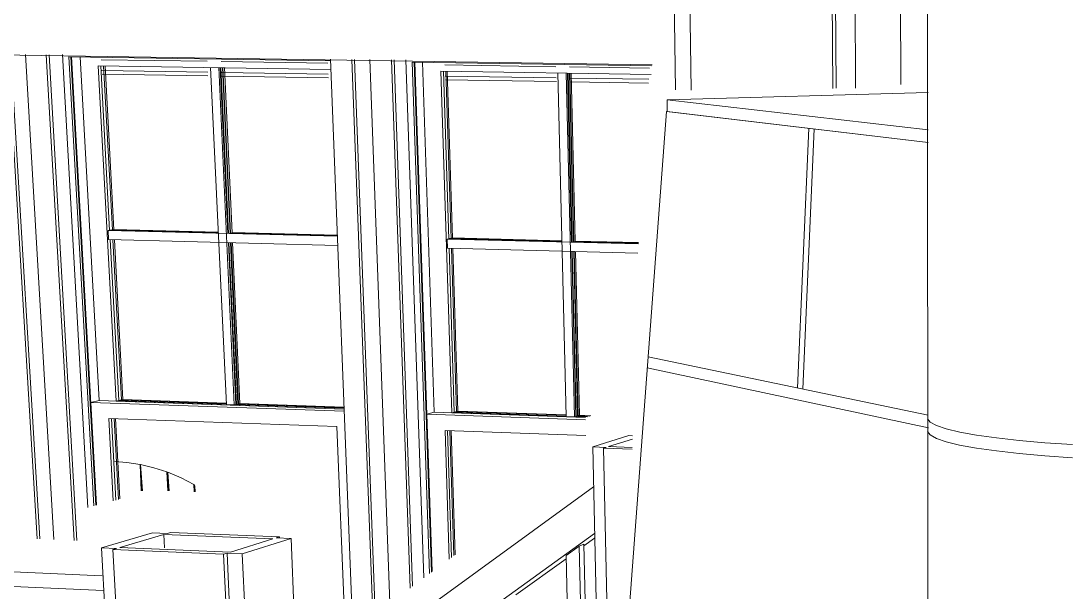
# Model space of a CAD drawing. Header units: inches. Extents: x -536 to 545, y -65 to 280.
# Drawn here: x 467.3419 to 467.577, y 10.0391 to 10.1672 of the extents above; entities that cross this region are included whole.
import ezdxf

# ---------------------------------------------------------------- set-up
doc = ezdxf.new("R2010")
doc.units = ezdxf.units.IN
doc.header["$MEASUREMENT"] = 0
for name, color, linetype, lineweight in [('A-FLOR-HRAL', 11, 'Continuous', 9), ('A-GLAZ', 151, 'Continuous', 13), ('A-ROOF', 132, 'Continuous', 13), ('A-WALL', 113, 'Continuous', 13), ('A-WALL-PATT', 111, 'Continuous', 13), ('I-FURN', 30, 'Continuous', 9), ('I-WALL', 2, 'Continuous', 13), ('M-HVAC-CDFF', 50, 'Continuous', 9), ('Q-CASE', 31, 'Continuous', 9), ('S-BEAM', 12, 'Continuous', 9)]:
    doc.layers.add(name, color=color, linetype=linetype, lineweight=lineweight)

# ---------------------------------------------------------------- blocks, each defined once
blk = doc.blocks.new('FP_53-Fireplace 1')
at = {"layer": 'A-WALL-PATT', "lineweight": 9}
for p, q in [((467.51614, 10.08488), (467.51866, 10.14317)), ((467.51728, 10.08464), (467.51983, 10.14304)), ((467.54544, 10.07877), (467.48259, 10.09188)), ((467.54545, 10.07599), (467.48241, 10.08939))]:
    blk.add_line(p, q, dxfattribs=at)
blk = doc.blocks.new('FP_55-Fireplace 1')
at = {"layer": 'M-HVAC-CDFF'}
for p, q in [((467.54555, 9.73107), (467.5452, 10.32688)), ((467.54585, 10.07723), (467.54526, 10.07799)), ((467.54526, 10.07799), (467.54526, 10.07799)), ((467.54726, 10.07647), (467.54585, 10.07723)), ((467.54585, 10.07437), (467.54527, 10.07515)), ((467.54527, 10.07515), (467.54527, 10.07515)), ((467.54947, 10.07572), (467.54726, 10.07647)), ((467.55248, 10.07501), (467.54947, 10.07572)), ((467.55624, 10.07433), (467.55248, 10.07501)), ((467.54726, 10.0736), (467.54585, 10.07437)), ((467.54947, 10.07284), (467.54726, 10.0736)), ((467.55247, 10.07211), (467.54947, 10.07284)), ((467.56072, 10.0737), (467.55624, 10.07433)), ((467.56585, 10.07312), (467.56072, 10.0737)), ((467.57156, 10.07262), (467.56585, 10.07312)), ((467.57778, 10.07219), (467.57156, 10.07262)), ((467.55623, 10.07142), (467.55247, 10.07211)), ((467.56071, 10.07077), (467.55623, 10.07142)), ((467.56583, 10.07019), (467.56071, 10.07077)), ((467.57154, 10.06968), (467.56583, 10.07019)), ((467.57776, 10.06924), (467.57154, 10.06968))]:
    blk.add_line(p, q, dxfattribs=at)

msp = doc.modelspace()

# ---------------------------------------------------------------- linework, layer by layer
at = {"layer": 'A-FLOR-HRAL'}
for p, q in [((467.47035, 10.06275), (467.40313, 10.01382)), ((467.47059, 10.05229), (467.40356, 10.00384)), ((467.47059, 10.05121), (467.46822, 10.04949)), ((467.46711, 10.04943), (467.46422, 10.04735)), ((467.46822, 10.04983), (467.46711, 10.04943)), ((467.46959, 9.9451), (467.46711, 10.04943)), ((467.47041, 9.95631), (467.46822, 10.04983)), ((467.46423, 10.04661), (467.45296, 10.03847)), ((467.46745, 9.91634), (467.46422, 10.04735))]:
    msp.add_line(p, q, dxfattribs=at)
at = {"layer": 'A-GLAZ', "lineweight": 9}
for p, q in [((467.34556, 10.05106), (467.33907, 10.15981)), ((467.33971, 10.15981), (467.34619, 10.05104)), ((467.34294, 10.15975), (467.34932, 10.05089)), ((467.35385, 10.0507), (467.3476, 10.15968)), ((467.35446, 10.05068), (467.34824, 10.15968)), ((467.34824, 10.15968), (467.35446, 10.05068)), ((467.35126, 10.15969), (467.35698, 10.05811)), ((467.35521, 10.15918), (467.35946, 10.08209)), ((467.3633, 10.08195), (467.35923, 10.15721)), ((467.35923, 10.15721), (467.41141, 10.15638)), ((467.35985, 10.15721), (467.36184, 10.12023)), ((467.36245, 10.12031), (467.36047, 10.15721)), ((467.36047, 10.15721), (467.36245, 10.12031)), ((467.41136, 10.1587), (467.41635, 10.03062)), ((467.42087, 10.03393), (467.41618, 10.15863)), ((467.41675, 10.15863), (467.42141, 10.03433)), ((467.42021, 10.15857), (467.42466, 10.03669)), ((467.42921, 10.04002), (467.42505, 10.1585)), ((467.42974, 10.04042), (467.42562, 10.1585)), ((467.42562, 10.1585), (467.42974, 10.04042)), ((467.4283, 10.15852), (467.43227, 10.04232)), ((467.43201, 10.15801), (467.43461, 10.07948)), ((467.43859, 10.07934), (467.43615, 10.15599)), ((467.43615, 10.15599), (467.48327, 10.15525)), ((467.43669, 10.15599), (467.43789, 10.11832)), ((467.43842, 10.1184), (467.43724, 10.156)), ((467.43724, 10.156), (467.43842, 10.1184)), ((467.36195, 10.11819), (467.36389, 10.08209)), ((467.36449, 10.08224), (467.36256, 10.11818)), ((467.36256, 10.11818), (467.36449, 10.08224)), ((467.43795, 10.11624), (467.43912, 10.07949)), ((467.43965, 10.07963), (467.43849, 10.11624)), ((467.43849, 10.11624), (467.43965, 10.07963)), ((467.35759, 10.08165), (467.35946, 10.08209)), ((467.35946, 10.08209), (467.41439, 10.08018)), ((467.3633, 10.08195), (467.36389, 10.08209)), ((467.41439, 10.08018), (467.3633, 10.08195)), ((467.36389, 10.08209), (467.36449, 10.08224)), ((467.36389, 10.08209), (467.36449, 10.08224)), ((467.36389, 10.08209), (467.38801, 10.08126)), ((467.388, 10.08142), (467.36449, 10.08224)), ((467.36449, 10.08224), (467.388, 10.08142)), ((467.41442, 10.07967), (467.35759, 10.08165)), ((467.35759, 10.08165), (467.35887, 10.05861)), ((467.39015, 10.08118), (467.41438, 10.08035)), ((467.41437, 10.08051), (467.3906, 10.08133)), ((467.3906, 10.08133), (467.41437, 10.08051)), ((467.43295, 10.07902), (467.43461, 10.07948)), ((467.43461, 10.07948), (467.46857, 10.0783)), ((467.43859, 10.07934), (467.43912, 10.07949)), ((467.46857, 10.0783), (467.43859, 10.07934)), ((467.43912, 10.07949), (467.43965, 10.07963)), ((467.43912, 10.07949), (467.43965, 10.07963)), ((467.43912, 10.07949), (467.46422, 10.07862)), ((467.46421, 10.07879), (467.43965, 10.07963)), ((467.43965, 10.07963), (467.46421, 10.07879)), ((467.36264, 10.05959), (467.36163, 10.07809)), ((467.36163, 10.07809), (467.41281, 10.07626)), ((467.36224, 10.07807), (467.36324, 10.05975)), ((467.36284, 10.07806), (467.36383, 10.05992)), ((467.36383, 10.05992), (467.36284, 10.07806)), ((467.36383, 10.05992), (467.36284, 10.07806)), ((467.36318, 10.07805), (467.36415, 10.06001)), ((467.46859, 10.07778), (467.43295, 10.07902)), ((467.43295, 10.07902), (467.43414, 10.0437)), ((467.46638, 10.07854), (467.469, 10.07845)), ((467.4695, 10.0786), (467.46688, 10.07869)), ((467.46688, 10.07869), (467.4695, 10.0786)), ((467.41281, 10.07626), (467.41466, 10.02945)), ((467.438, 10.04652), (467.43706, 10.0754)), ((467.43706, 10.0754), (467.46867, 10.07427)), ((467.4376, 10.07539), (467.43852, 10.04691)), ((467.43813, 10.07538), (467.43904, 10.0473)), ((467.43904, 10.0473), (467.43813, 10.07538)), ((467.43904, 10.0473), (467.43813, 10.07538)), ((467.43843, 10.07537), (467.43932, 10.04751))]:
    msp.add_line(p, q, dxfattribs=at)
at = {"layer": 'A-GLAZ'}
for p, q in [((467.35265, 10.15918), (467.41135, 10.15828)), ((467.35827, 10.05845), (467.35265, 10.15918)), ((467.35875, 10.05858), (467.35315, 10.15918)), ((467.35887, 10.05861), (467.35328, 10.15918)), ((467.36245, 10.12031), (467.36047, 10.15721)), ((467.3608, 10.15721), (467.36277, 10.12039)), ((467.42972, 10.158), (467.48342, 10.15717)), ((467.43359, 10.04329), (467.42972, 10.158)), ((467.43401, 10.0436), (467.43016, 10.158)), ((467.43414, 10.0437), (467.4303, 10.158)), ((467.38448, 10.15681), (467.38802, 10.08116)), ((467.3898, 10.0811), (467.38631, 10.15678)), ((467.38666, 10.15679), (467.38838, 10.11956)), ((467.38849, 10.11956), (467.38678, 10.15679)), ((467.38713, 10.15679), (467.38884, 10.11964)), ((467.38896, 10.11964), (467.38725, 10.15679)), ((467.3876, 10.15679), (467.3893, 10.11973)), ((467.43842, 10.1184), (467.43724, 10.156)), ((467.43753, 10.156), (467.43872, 10.11849)), ((467.46234, 10.15558), (467.46422, 10.07852)), ((467.46608, 10.07845), (467.46424, 10.15555)), ((467.46455, 10.15555), (467.46545, 10.11763)), ((467.46555, 10.11763), (467.46465, 10.15555)), ((467.46496, 10.15556), (467.46586, 10.11771)), ((467.46596, 10.11771), (467.46507, 10.15556)), ((467.46537, 10.15556), (467.46626, 10.1178)), ((467.36148, 10.12023), (467.36184, 10.12029)), ((467.41287, 10.11894), (467.36148, 10.12023)), ((467.36148, 10.12023), (467.36159, 10.11819)), ((467.36184, 10.12029), (467.38621, 10.11968)), ((467.36196, 10.12031), (467.36232, 10.12037)), ((467.38621, 10.1197), (467.36196, 10.12031)), ((467.36232, 10.12037), (467.38621, 10.11978)), ((467.36244, 10.1204), (467.3628, 10.12046)), ((467.3862, 10.1198), (467.36244, 10.1204)), ((467.3628, 10.12046), (467.3862, 10.11987)), ((467.41287, 10.11904), (467.38837, 10.11965)), ((467.38837, 10.11963), (467.41287, 10.11901)), ((467.41286, 10.11913), (467.38884, 10.11973)), ((467.38884, 10.11971), (467.41286, 10.11911)), ((467.3893, 10.11979), (467.41286, 10.1192)), ((467.36159, 10.11819), (467.41295, 10.11688)), ((467.36449, 10.08224), (467.36256, 10.11818)), ((467.36289, 10.11818), (467.36481, 10.08231)), ((467.38847, 10.11751), (467.39015, 10.08118)), ((467.39026, 10.08121), (467.38859, 10.11751)), ((467.38894, 10.11751), (467.3906, 10.0813)), ((467.39072, 10.08133), (467.38906, 10.11751)), ((467.38941, 10.1175), (467.39106, 10.08141)), ((467.43757, 10.11832), (467.43789, 10.11839)), ((467.48047, 10.11724), (467.43757, 10.11832)), ((467.43757, 10.11832), (467.43763, 10.11625)), ((467.43789, 10.11839), (467.46326, 10.11775)), ((467.43799, 10.11841), (467.43831, 10.11847)), ((467.46326, 10.11777), (467.43799, 10.11841)), ((467.43831, 10.11847), (467.46326, 10.11785)), ((467.43842, 10.11849), (467.43874, 10.11856)), ((467.46326, 10.11787), (467.43842, 10.11849)), ((467.43874, 10.11856), (467.46326, 10.11794)), ((467.46545, 10.11769), (467.48047, 10.11732)), ((467.48047, 10.11734), (467.46555, 10.11772)), ((467.46586, 10.11778), (467.48048, 10.11742)), ((467.48048, 10.11744), (467.46596, 10.1178)), ((467.46626, 10.11787), (467.48048, 10.11751)), ((467.43763, 10.11625), (467.48032, 10.11515)), ((467.43965, 10.07963), (467.43849, 10.11624)), ((467.43879, 10.11624), (467.43994, 10.07972)), ((467.4655, 10.11554), (467.46638, 10.07854)), ((467.46648, 10.07857), (467.4656, 10.11554)), ((467.46591, 10.11554), (467.46678, 10.07866)), ((467.46688, 10.07869), (467.46601, 10.11554)), ((467.46632, 10.11553), (467.46718, 10.07878)), ((467.36481, 10.08231), (467.36449, 10.08224)), ((467.36449, 10.08224), (467.388, 10.08142)), ((467.36481, 10.08231), (467.38799, 10.08151)), ((467.38802, 10.08116), (467.3898, 10.0811)), ((467.3898, 10.0811), (467.39015, 10.08118)), ((467.39015, 10.08122), (467.39026, 10.08121)), ((467.39026, 10.08121), (467.3906, 10.0813)), ((467.3906, 10.08133), (467.39072, 10.08133)), ((467.3906, 10.08133), (467.41437, 10.08051)), ((467.39072, 10.08133), (467.39106, 10.08141)), ((467.39103, 10.08141), (467.41436, 10.0806)), ((467.43994, 10.07972), (467.43965, 10.07963)), ((467.43965, 10.07963), (467.46421, 10.07879)), ((467.43994, 10.07972), (467.46421, 10.07888)), ((467.46422, 10.07852), (467.46608, 10.07845)), ((467.46608, 10.07845), (467.46638, 10.07854)), ((467.46648, 10.07857), (467.46678, 10.07866)), ((467.46688, 10.07869), (467.46718, 10.07878)), ((467.46688, 10.07869), (467.4695, 10.0786)), ((467.46716, 10.07877), (467.46978, 10.07868))]:
    msp.add_line(p, q, dxfattribs=at)
at = {"layer": 'A-ROOF'}
msp.add_line((467.19517, 10.16178), (467.48351, 10.15737), dxfattribs=at)
at = {"layer": 'A-WALL'}
for p, q in [((467.48673, 10.14695), (467.45941, 9.78299)), ((467.48673, 10.14695), (467.54541, 10.14001)), ((467.48689, 10.14695), (467.48673, 10.14695))]:
    msp.add_line(p, q, dxfattribs=at)
at = {"layer": 'I-FURN'}
for p, q in [((467.36891, 10.06181), (467.36866, 10.06773)), ((467.36878, 10.06736), (467.36866, 10.06773)), ((467.36878, 10.06771), (467.3692, 10.0618)), ((467.36878, 10.06736), (467.36901, 10.06181)), ((467.37485, 10.06182), (467.37467, 10.06608)), ((467.37483, 10.06571), (467.37467, 10.06608)), ((467.37483, 10.06571), (467.375, 10.06183)), ((467.3749, 10.06599), (467.37519, 10.06181)), ((467.38079, 10.0616), (467.38072, 10.06324)), ((467.38097, 10.06289), (467.38072, 10.06324)), ((467.38097, 10.06289), (467.38103, 10.06159))]:
    msp.add_line(p, q, dxfattribs=at)
for points in [[(467.36866, 10.06773, 0), (467.36572, 10.06819, 0), (467.36301, 10.06841, 0)], [(467.37467, 10.06608, 0), (467.37176, 10.06702, 0), (467.36878, 10.06771, 0)], [(467.38072, 10.06324, 0), (467.37787, 10.06475, 0), (467.3749, 10.06599, 0)]]:
    msp.add_polyline3d(points, dxfattribs=at)
at = {"layer": 'I-WALL'}
for p, q in [((467.03444, 10.05728), (467.36014, 10.04277)), ((467.36049, 10.03944), (467.03533, 10.0542))]:
    msp.add_line(p, q, dxfattribs=at)
at = {"layer": 'Q-CASE'}
for p, q in [((467.48876, 10.15176), (467.48616, 10.30601)), ((467.49228, 10.15175), (467.48984, 10.30626)), ((467.52405, 10.15209), (467.52301, 10.30695)), ((467.52477, 10.15215), (467.52376, 10.3068)), ((467.52913, 10.15219), (467.52832, 10.30689)), ((467.53927, 10.15301), (467.53892, 10.30469)), ((467.38373, 10.15819), (467.35996, 10.15856)), ((467.41078, 10.15777), (467.38688, 10.15814)), ((467.46194, 10.15698), (467.43703, 10.15737)), ((467.48291, 10.15666), (467.465, 10.15693)), ((467.54539, 10.15118), (467.48685, 10.14952)), ((467.48685, 10.14952), (467.54541, 10.14284)), ((467.48685, 10.14952), (467.48689, 10.14693)), ((467.54541, 10.14001), (467.48689, 10.14693)), ((467.47828, 10.07422), (467.47017, 10.07169)), ((467.47373, 10.07175), (467.4791, 10.07344)), ((467.47913, 10.07419), (467.47828, 10.07422)), ((467.47017, 10.07169), (467.47317, 10.07158)), ((467.47225, 9.98038), (467.47017, 10.07169)), ((467.47317, 10.07158), (467.47261, 10.0714)), ((467.47261, 10.0714), (467.47899, 10.07117)), ((467.47407, 10.00491), (467.47261, 10.0714)), ((467.47901, 10.07156), (467.47373, 10.07175)), ((467.37146, 10.05242), (467.35998, 10.04906)), ((467.36413, 10.04915), (467.374, 10.05205)), ((467.37477, 10.05228), (467.37146, 10.05242)), ((467.374, 10.05205), (467.39843, 10.05103)), ((467.374, 10.05205), (467.37416, 10.04902)), ((467.37553, 10.0525), (467.37477, 10.05228)), ((467.3999, 10.05148), (467.37553, 10.0525)), ((467.39157, 10.0477), (467.40252, 10.05111)), ((467.39917, 10.05125), (467.3999, 10.05148)), ((467.40252, 10.05111), (467.39917, 10.05125)), ((467.39991, 10.05125), (467.3999, 10.05148)), ((467.41016, 9.87277), (467.40252, 10.05111)), ((467.35998, 10.04906), (467.36334, 10.04891)), ((467.36999, 9.86878), (467.35998, 10.04906)), ((467.36334, 10.04891), (467.36255, 10.04868)), ((467.38893, 10.04808), (467.36413, 10.04915)), ((467.39843, 10.05103), (467.38893, 10.04808)), ((467.36255, 10.04868), (467.3874, 10.04761)), ((467.37244, 9.86804), (467.36255, 10.04868)), ((467.3874, 10.04761), (467.38816, 10.04785)), ((467.39601, 9.86596), (467.3874, 10.04761)), ((467.38816, 10.04785), (467.39157, 10.0477)), ((467.39672, 9.86642), (467.38816, 10.04785)), ((467.39995, 9.86614), (467.39157, 10.0477))]:
    msp.add_line(p, q, dxfattribs=at)
at = {"layer": 'S-BEAM'}
for p, q in [((467.36009, 10.15613), (467.38384, 10.15575)), ((467.36013, 10.1553), (467.38388, 10.15491)), ((467.38699, 10.1557), (467.41087, 10.15531)), ((467.38702, 10.15486), (467.41091, 10.15447)), ((467.4371, 10.15489), (467.462, 10.15449)), ((467.43713, 10.15405), (467.46202, 10.15364)), ((467.46505, 10.15444), (467.48273, 10.15416)), ((467.46507, 10.15359), (467.48266, 10.1533))]:
    msp.add_line(p, q, dxfattribs=at)

# ---------------------------------------------------------------- block references
at = {"layer": 'A-WALL', "lineweight": 9}
msp.add_blockref('FP_53-Fireplace 1', (0, 0), dxfattribs=at)
at = {"layer": 'M-HVAC-CDFF'}
msp.add_blockref('FP_55-Fireplace 1', (0, 0), dxfattribs=at)

doc.saveas('drawing.dxf')
